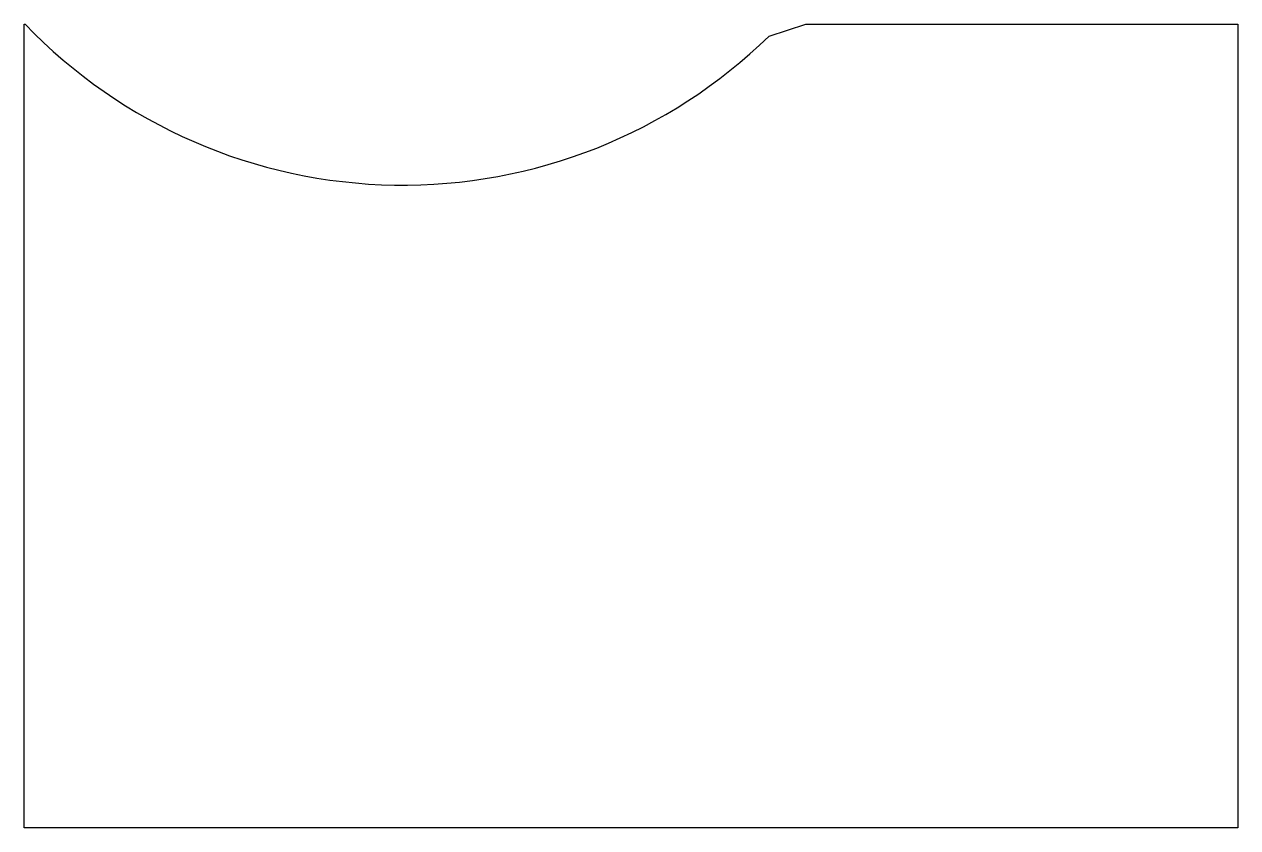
# Model space of a CAD drawing. Header units: millimetres. Extents: x 466 to 738, y 559 to 739.
import ezdxf

# ---------------------------------------------------------------- set-up
doc = ezdxf.new("R2010")
doc.units = ezdxf.units.MM

msp = doc.modelspace()

# ---------------------------------------------------------------- linework, layer by layer
msp.add_line((632.82, 736.06), (641.09, 738.71))
msp.add_lwpolyline([(641.09, 738.71), (737.89, 738.71), (737.89, 558.71), (465.89, 558.71), (465.89, 738.71), (466.07, 738.71)])
msp.add_arc((550.76, 820.2), 117.53, 223.8968, 314.2831)

doc.saveas('drawing.dxf')
